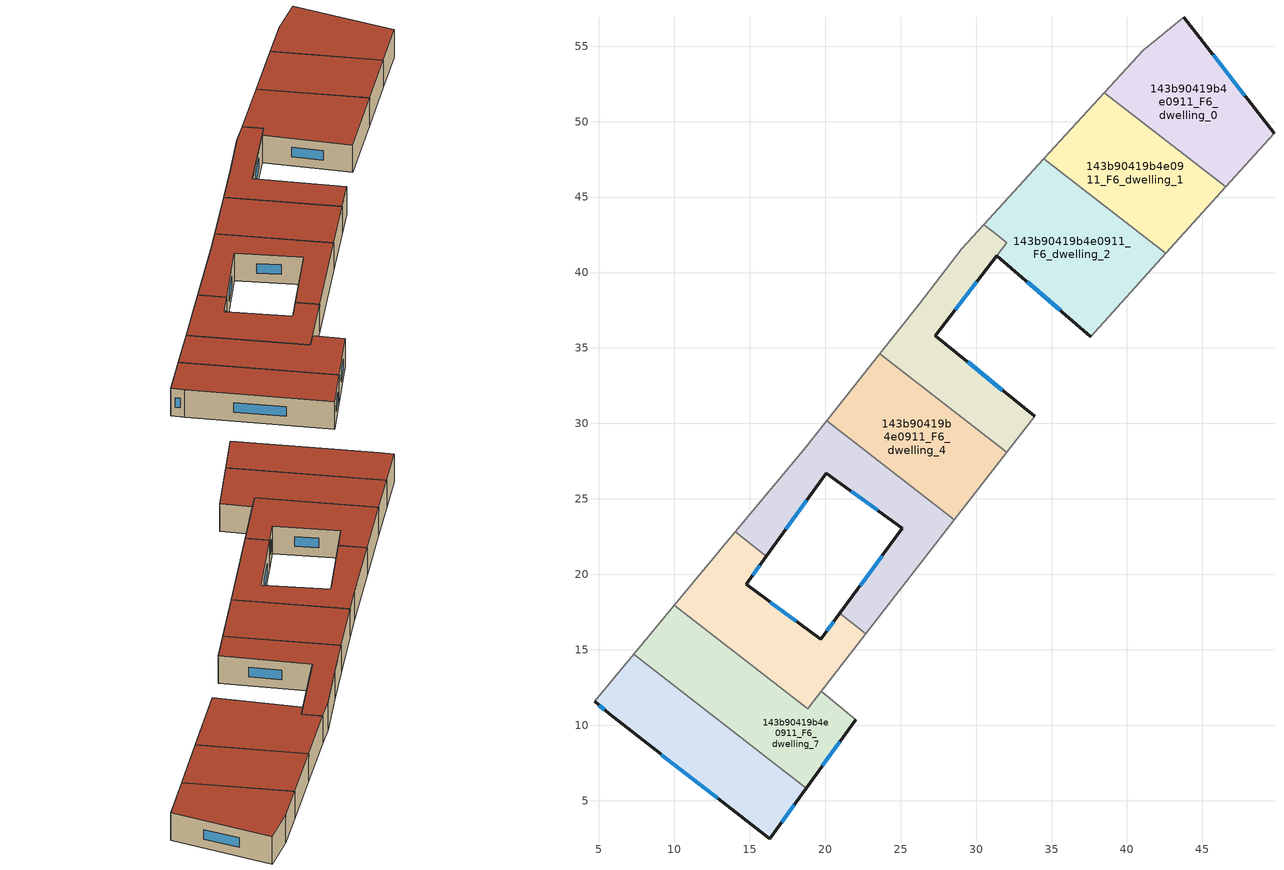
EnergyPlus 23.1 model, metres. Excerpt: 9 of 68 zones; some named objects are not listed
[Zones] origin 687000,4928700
143b90419b4e0911_F6_dwelling_0
 floor to 143b90419b4e0911_F5_dwelling_0 (EU_floor_Construction): 43.77,56.92 49.74,49.22 46.55,45.67 38.51,51.92 41.08,54.73 z18
 wall outside (EU_wall_Construction): 49.74,49.22 43.77,56.92 z18:21
 wall adiabatic (EU_wall_Construction): 46.55,45.67 49.74,49.22 / 43.77,56.92 41.08,54.73 38.51,51.92 z18:21
 wall to 143b90419b4e0911_F6_dwelling_1 (EU_wall_Construction): 38.51,51.92 46.55,45.67 z18:21
 window (EU_Window_Construction): 47.8,51.73 45.71,54.42 z18.98:20.02
 roof outside (EU_roof_Construction): 46.55,45.67 49.74,49.22 43.77,56.92 41.08,54.73 38.51,51.92 z21
143b90419b4e0911_F6_dwelling_1
 floor to 143b90419b4e0911_F5_dwelling_1 (EU_floor_Construction): 46.55,45.67 42.57,41.26 34.5,47.54 38.51,51.92 z18
 wall to 143b90419b4e0911_F6_dwelling_2 (EU_wall_Construction): 34.5,47.54 42.57,41.26 z18:21
 wall adiabatic (EU_wall_Construction): 38.51,51.92 34.5,47.54 / 42.57,41.26 46.55,45.67 z18:21
 roof outside (EU_roof_Construction): 42.57,41.26 46.55,45.67 38.51,51.92 34.5,47.54 z21
143b90419b4e0911_F6_dwelling_2
 floor to 143b90419b4e0911_F5_dwelling_2 (EU_floor_Construction): 42.57,41.26 37.6,35.75 31.38,41.12 27.28,35.81 32.03,41.98 31.16,42.67 30.51,43.18 34.5,47.54 z18
 wall outside (EU_wall_Construction): 27.29,35.8 31.38,41.12 37.6,35.75 z18:21
 wall adiabatic (EU_wall_Construction): 34.5,47.54 30.51,43.18 31.16,42.67 / 37.6,35.75 42.57,41.26 z18:21
 wall to 143b90419b4e0911_F6_dwelling_3 (EU_wall_Construction): 31.16,42.67 32.03,41.98 27.28,35.81 z18:21
 window (EU_Window_Construction): 33.4,39.38 35.58,37.49 / 28.62,37.53 30.05,39.39 z18.98:20.02
 roof outside (EU_roof_Construction): 37.6,35.75 42.57,41.26 34.5,47.54 30.51,43.18 31.16,42.67 32.03,41.98 27.28,35.81 31.38,41.12 z21
143b90419b4e0911_F6_dwelling_3
 floor to 143b90419b4e0911_F5_dwelling_3 (EU_floor_Construction): 32.03,41.98 27.29,35.8 33.89,30.47 32.02,28.07 23.62,34.6 26.21,37.88 29.05,41.58 30.51,43.18 31.16,42.67 z18
 wall outside (EU_wall_Construction): 33.89,30.47 27.29,35.8 z18:21
 wall adiabatic (EU_wall_Construction): 32.02,28.07 33.89,30.47 / 31.16,42.67 30.51,43.18 29.05,41.58 26.21,37.88 23.62,34.6 z18:21
 wall to 143b90419b4e0911_F6_dwelling_4 (EU_wall_Construction): 23.62,34.6 32.02,28.07 z18:21
 window (EU_Window_Construction): 31.74,32.21 29.43,34.07 z18.98:20.02
 roof outside (EU_roof_Construction): 32.02,28.07 33.89,30.47 27.29,35.8 32.03,41.98 31.16,42.67 30.51,43.18 29.05,41.58 26.21,37.88 23.62,34.6 z21
143b90419b4e0911_F6_dwelling_4
 floor to 143b90419b4e0911_F5_dwelling_4 (EU_floor_Construction): 32.02,28.07 28.55,23.6 20.1,30.17 23.62,34.6 z18
 wall to 143b90419b4e0911_F6_dwelling_5 (EU_wall_Construction): 20.1,30.17 28.55,23.6 z18:21
 wall adiabatic (EU_wall_Construction): 23.62,34.6 20.1,30.17 / 28.55,23.6 32.02,28.07 z18:21
 roof outside (EU_roof_Construction): 28.55,23.6 32.02,28.07 23.62,34.6 20.1,30.17 z21
143b90419b4e0911_F6_dwelling_5
 floor to 143b90419b4e0911_F5_dwelling_5 (EU_floor_Construction): 28.55,23.6 22.7,16.07 20.97,17.42 25.11,23.05 20.07,26.7 16.1,21.21 14.04,22.81 18.59,28.27 20.1,30.17 z18
 wall outside (EU_wall_Construction): 16.1,21.21 20.07,26.7 25.11,23.05 20.97,17.42 z18:21
 wall adiabatic (EU_wall_Construction): 22.7,16.07 28.55,23.6 / 20.1,30.17 18.59,28.27 14.04,22.81 z18:21
 wall to 143b90419b4e0911_F6_dwelling_6 (EU_wall_Construction): 20.97,17.42 22.7,16.07 / 14.04,22.81 16.1,21.21 z18:21
 window (EU_Window_Construction): 23.77,21.22 22.32,19.25 / 21.71,25.51 23.48,24.24 / 17.39,22.99 18.78,24.91 z18.98:20.02
 roof outside (EU_roof_Construction): 22.7,16.07 28.55,23.6 20.1,30.17 18.59,28.27 14.04,22.81 16.1,21.21 20.07,26.7 25.11,23.05 20.97,17.42 z21
143b90419b4e0911_F6_dwelling_6
 floor to 143b90419b4e0911_F5_dwelling_6 (EU_floor_Construction): 20.97,17.42 22.7,16.07 18.84,11.09 10.01,17.96 14.04,22.81 16.1,21.21 14.76,19.35 19.7,15.7 z18
 wall outside (EU_wall_Construction): 20.97,17.42 19.7,15.7 14.76,19.35 16.1,21.21 z18:21
 wall adiabatic (EU_wall_Construction): 14.04,22.81 10.01,17.96 / 19.73,12.24 22.7,16.07 z18:21
 wall to 143b90419b4e0911_F6_dwelling_7 (EU_wall_Construction): 10.01,17.96 18.84,11.09 19.72,12.24 z18:21
 window (EU_Window_Construction): 15.19,19.95 15.66,20.6 / 18.1,16.88 16.36,18.16 / 20.56,16.86 20.12,16.26 z18.98:20.02
 roof outside (EU_roof_Construction): 18.84,11.09 22.7,16.07 20.97,17.42 19.7,15.7 14.76,19.35 16.1,21.21 14.04,22.81 10.01,17.96 z21
143b90419b4e0911_F6_dwelling_7
 floor to 143b90419b4e0911_F5_dwelling_7 (EU_floor_Construction): 19.72,12.24 22.03,10.37 18.75,5.82 7.31,14.71 10.01,17.96 18.84,11.09 z18
 wall outside (EU_wall_Construction): 18.75,5.82 22.03,10.37 z18:21
 wall to 143b90419b4e0911_F6_dwelling_8 (EU_wall_Construction): 7.31,14.71 18.75,5.82 z18:21
 wall adiabatic (EU_wall_Construction): 10.01,17.96 7.31,14.71 / 22.03,10.37 19.72,12.24 z18:21
 window (EU_Window_Construction): 19.82,7.3 20.96,8.89 z18.98:20.02
 roof outside (EU_roof_Construction): 18.75,5.82 22.03,10.37 19.72,12.24 18.84,11.09 10.01,17.96 7.31,14.71 z21
143b90419b4e0911_F6_dwelling_8
 floor to 143b90419b4e0911_F5_dwelling_8 (EU_floor_Construction): 18.75,5.82 16.33,2.47 5.69,10.75 4.71,11.59 7.31,14.71 z18
 wall outside (EU_wall_Construction): 4.71,11.59 5.69,10.75 16.33,2.47 18.75,5.82 z18:21
 wall adiabatic (EU_wall_Construction): 7.31,14.71 4.71,11.59 z18:21
 window (EU_Window_Construction): 17.12,3.56 17.97,4.73 / 9.15,8.05 12.87,5.16 / 5.03,11.32 5.37,11.02 z18.98:20.02
 roof outside (EU_roof_Construction): 16.33,2.47 18.75,5.82 7.31,14.71 4.71,11.59 5.69,10.75 z21
[Building]
EU S2 Campaign: North Axis=0; Terrain=City; Solar Distribution=FullExterior
[Site:Location]
Bologna: Latitude=44.5; Longitude=11.25; Time Zone=1; Elevation=37
[SizingPeriod:WeatherFileDays]
AnnualSizingPeriod: Begin Month=1; Begin Day of Month=1; End Month=12; End Day of Month=31; Day of Week for Start Day=Monday; Use Weather File Daylight Saving Period=No; Use Weather File Rain and Snow Indicators=No
[MATERIAL]
EU_InternalMass_Material: Roughness=MediumRough; Thickness=0.1; Conductivity=1; Density=1800; Specific Heat=900; Thermal Absorptance=0.9; Solar Absorptance=0.7; Visible Absorptance=0.7
[MATERIAL:NOMASS] Roughness=MediumRough; Thermal Absorptance=0.9; Solar Absorptance=0.7; Visible Absorptance=0.7
Name | Thermal Resistance
EU_wall_NoMass | 0.905828
EU_roof_NoMass | 0.37593
EU_floor_NoMass | 0.67114
[WINDOWMATERIAL:SIMPLEGLAZINGSYSTEM]
EU_Window_SimpleGlazing: UFactor=4.52486; Solar Heat Gain Coefficient=0.85; Visible Transmittance=0.85
[CONSTRUCTION]
EU_wall_Construction: EU_wall_NoMass
EU_roof_Construction: EU_roof_NoMass
EU_floor_Construction: EU_floor_NoMass
EU_Window_Construction: EU_Window_SimpleGlazing
EU_InternalMass_Construction: EU_InternalMass_Material
[ZONE] Type=1; Multiplier=1; Ceiling Height=autocalculate; Floor Area=autocalculate; Part of Total Floor Area=Yes
Name | Volume
143b90419b4e0911_F6_dwelling_0 | 181.291
143b90419b4e0911_F6_dwelling_1 | 181.27
143b90419b4e0911_F6_dwelling_2 | 213.773
143b90419b4e0911_F6_dwelling_3 | 148.946
143b90419b4e0911_F6_dwelling_4 | 181.273
143b90419b4e0911_F6_dwelling_5 | 181.29
143b90419b4e0911_F6_dwelling_6 | 168.596
143b90419b4e0911_F6_dwelling_7 | 193.991
143b90419b4e0911_F6_dwelling_8 | 181.277
[INTERNALMASS] Construction=EU_InternalMass_Construction
Name | Zone or ZoneList | Surface Area
143b90419b4e0911_F6_dwelling_0_EU_InternalMass | 143b90419b4e0911_F6_dwelling_0 | 60.4302
143b90419b4e0911_F6_dwelling_1_EU_InternalMass | 143b90419b4e0911_F6_dwelling_1 | 60.4235
143b90419b4e0911_F6_dwelling_2_EU_InternalMass | 143b90419b4e0911_F6_dwelling_2 | 71.2435
143b90419b4e0911_F6_dwelling_3_EU_InternalMass | 143b90419b4e0911_F6_dwelling_3 | 49.6114
143b90419b4e0911_F6_dwelling_4_EU_InternalMass | 143b90419b4e0911_F6_dwelling_4 | 60.4243
143b90419b4e0911_F6_dwelling_5_EU_InternalMass | 143b90419b4e0911_F6_dwelling_5 | 60.4301
143b90419b4e0911_F6_dwelling_6_EU_InternalMass | 143b90419b4e0911_F6_dwelling_6 | 56.2007
143b90419b4e0911_F6_dwelling_7_EU_InternalMass | 143b90419b4e0911_F6_dwelling_7 | 64.665
143b90419b4e0911_F6_dwelling_8_EU_InternalMass | 143b90419b4e0911_F6_dwelling_8 | 60.426
[OTHEREQUIPMENT] Fuel Type=Electricity; Design Level Calculation Method=Watts/Area; Power per Zone Floor Area=1; Fraction Latent=0; Fraction Radiant=0; Fraction Lost=0; Carbon Dioxide Generation Rate=0; EndUse Subcategory=EU_Step8_InternalGains
Name | Zone or ZoneList or Space or SpaceList | Schedule
EU_Step8_InternalGain_143b90419b4e0911_F6_dwelling_0_f000 | 143b90419b4e0911_F6_dwelling_0 | EU_Step8_GainSchedule_143b90419b4e0911_F6_dwelling_0_f000
EU_Step8_InternalGain_143b90419b4e0911_F6_dwelling_1_f000 | 143b90419b4e0911_F6_dwelling_1 | EU_Step8_GainSchedule_143b90419b4e0911_F6_dwelling_1_f000
EU_Step8_InternalGain_143b90419b4e0911_F6_dwelling_2_f000 | 143b90419b4e0911_F6_dwelling_2 | EU_Step8_GainSchedule_143b90419b4e0911_F6_dwelling_2_f000
EU_Step8_InternalGain_143b90419b4e0911_F6_dwelling_3_f000 | 143b90419b4e0911_F6_dwelling_3 | EU_Step8_GainSchedule_143b90419b4e0911_F6_dwelling_3_f000
EU_Step8_InternalGain_143b90419b4e0911_F6_dwelling_4_f000 | 143b90419b4e0911_F6_dwelling_4 | EU_Step8_GainSchedule_143b90419b4e0911_F6_dwelling_4_f000
EU_Step8_InternalGain_143b90419b4e0911_F6_dwelling_5_f000 | 143b90419b4e0911_F6_dwelling_5 | EU_Step8_GainSchedule_143b90419b4e0911_F6_dwelling_5_f000
EU_Step8_InternalGain_143b90419b4e0911_F6_dwelling_6_f000 | 143b90419b4e0911_F6_dwelling_6 | EU_Step8_GainSchedule_143b90419b4e0911_F6_dwelling_6_f000
EU_Step8_InternalGain_143b90419b4e0911_F6_dwelling_7_f000 | 143b90419b4e0911_F6_dwelling_7 | EU_Step8_GainSchedule_143b90419b4e0911_F6_dwelling_7_f000
EU_Step8_InternalGain_143b90419b4e0911_F6_dwelling_8_f000 | 143b90419b4e0911_F6_dwelling_8 | EU_Step8_GainSchedule_143b90419b4e0911_F6_dwelling_8_f000
[ZONEVENTILATION:DESIGNFLOWRATE] Schedule=EU_AlwaysOn; Design Flow Rate Calculation Method=AirChanges/Hour; Air Changes per Hour=0.73129; Ventilation Type=Natural; Fan Pressure Rise=0; Fan Total Efficiency=1; Constant Term Coefficient=1; Temperature Term Coefficient=0; Velocity Term Coefficient=0; Velocity Squared Term Coefficient=0; Minimum Indoor Temperature=-100; Maximum Indoor Temperature=100; Delta Temperature=-100; Minimum Outdoor Temperature=-100; Maximum Outdoor Temperature=100; Maximum Wind Speed=40
Name | Zone or ZoneList or Space or SpaceList
EU_ConstantAir_143b90419b4e0911_F6_dwelling_0 | 143b90419b4e0911_F6_dwelling_0
EU_ConstantAir_143b90419b4e0911_F6_dwelling_1 | 143b90419b4e0911_F6_dwelling_1
EU_ConstantAir_143b90419b4e0911_F6_dwelling_2 | 143b90419b4e0911_F6_dwelling_2
EU_ConstantAir_143b90419b4e0911_F6_dwelling_3 | 143b90419b4e0911_F6_dwelling_3
EU_ConstantAir_143b90419b4e0911_F6_dwelling_4 | 143b90419b4e0911_F6_dwelling_4
EU_ConstantAir_143b90419b4e0911_F6_dwelling_5 | 143b90419b4e0911_F6_dwelling_5
EU_ConstantAir_143b90419b4e0911_F6_dwelling_6 | 143b90419b4e0911_F6_dwelling_6
EU_ConstantAir_143b90419b4e0911_F6_dwelling_7 | 143b90419b4e0911_F6_dwelling_7
EU_ConstantAir_143b90419b4e0911_F6_dwelling_8 | 143b90419b4e0911_F6_dwelling_8
[HVACTEMPLATE:ZONE:IDEALLOADSAIRSYSTEM] System Availability Schedule=EU_AlwaysOn; Maximum Heating Supply Air Temperature=50; Minimum Cooling Supply Air Temperature=13; Maximum Heating Supply Air Humidity Ratio=0.0156; Minimum Cooling Supply Air Humidity Ratio=0.0077; Heating Limit=NoLimit; Cooling Limit=NoLimit; Heating Availability Schedule=EU_AlwaysOn; Cooling Availability Schedule=EU_CoolingOff; Dehumidification Control Type=ConstantSensibleHeatRatio; Cooling Sensible Heat Ratio=0.7; Dehumidification Setpoint=60; Humidification Control Type=None; Humidification Setpoint=30; Outdoor Air Method=None; Outdoor Air Flow Rate per Person=0.00944; Outdoor Air Flow Rate per Zone Floor Area=0; Outdoor Air Flow Rate per Zone=0; Demand Controlled Ventilation Type=None; Outdoor Air Economizer Type=NoEconomizer; Heat Recovery Type=None; Sensible Heat Recovery Effectiveness=0.7; Latent Heat Recovery Effectiveness=0.65
Name | Template Thermostat
143b90419b4e0911_F6_dwelling_0 | EU_HeatOnly_143b90419b4e0911_F6_dwelling_0
143b90419b4e0911_F6_dwelling_1 | EU_HeatOnly_143b90419b4e0911_F6_dwelling_1
143b90419b4e0911_F6_dwelling_2 | EU_HeatOnly_143b90419b4e0911_F6_dwelling_2
143b90419b4e0911_F6_dwelling_3 | EU_HeatOnly_143b90419b4e0911_F6_dwelling_3
143b90419b4e0911_F6_dwelling_4 | EU_HeatOnly_143b90419b4e0911_F6_dwelling_4
143b90419b4e0911_F6_dwelling_5 | EU_HeatOnly_143b90419b4e0911_F6_dwelling_5
143b90419b4e0911_F6_dwelling_6 | EU_HeatOnly_143b90419b4e0911_F6_dwelling_6
143b90419b4e0911_F6_dwelling_7 | EU_HeatOnly_143b90419b4e0911_F6_dwelling_7
143b90419b4e0911_F6_dwelling_8 | EU_HeatOnly_143b90419b4e0911_F6_dwelling_8
[SIZING:ZONE] Zone Cooling Design Supply Air Temperature Input Method=SupplyAirTemperature; Zone Cooling Design Supply Air Temperature=13; Zone Heating Design Supply Air Temperature Input Method=SupplyAirTemperature; Zone Heating Design Supply Air Temperature=50; Zone Cooling Design Supply Air Humidity Ratio=0.008; Zone Heating Design Supply Air Humidity Ratio=0.008; Cooling Design Air Flow Method=DesignDay; Cooling Design Air Flow Rate=0; Cooling Minimum Air Flow per Zone Floor Area=0.000762; Cooling Minimum Air Flow=0; Cooling Minimum Air Flow Fraction=0.2; Heating Design Air Flow Method=DesignDay; Heating Design Air Flow Rate=0; Heating Maximum Air Flow per Zone Floor Area=0.002032; Heating Maximum Air Flow=0.141576; Heating Maximum Air Flow Fraction=0.3; Account for Dedicated Outdoor Air System=No; Dedicated Outdoor Air System Control Strategy=NeutralSupplyAir; Dedicated Outdoor Air Low Setpoint Temperature for Design=autosize; Dedicated Outdoor Air High Setpoint Temperature for Design=autosize; Zone Load Sizing Method=Sensible Load Only No Latent Load; Zone Latent Cooling Design Supply Air Humidity Ratio Input Method=HumidityRatioDifference; Zone Cooling Design Supply Air Humidity Ratio Difference=0.005; Zone Latent Heating Design Supply Air Humidity Ratio Input Method=HumidityRatioDifference; Zone Humidification Design Supply Air Humidity Ratio Difference=0.005
143b90419b4e0911_F6_dwelling_0; 143b90419b4e0911_F6_dwelling_1; 143b90419b4e0911_F6_dwelling_2; 143b90419b4e0911_F6_dwelling_3; 143b90419b4e0911_F6_dwelling_4; 143b90419b4e0911_F6_dwelling_5; 143b90419b4e0911_F6_dwelling_6; 143b90419b4e0911_F6_dwelling_7; 143b90419b4e0911_F6_dwelling_8
[SCHEDULE:CONSTANT]
Name | Hourly Value
EU_AlwaysOn | 1
EU_CoolingOff | 0
[SCHEDULE:FILE] Column Number=1; Rows to Skip at Top=0; Number of Hours of Data=8760; Column Separator=Comma; Interpolate to Timestep=No; Minutes per Item=60; Adjust Schedule for Daylight Savings=Yes
Name | File
EU_Step8_GainSchedule_143b90419b4e0911_F6_dwelling_0_f000 | ../../schedules/143b90419b4e0911/143b90419b4e0911_F6_dwelling_0_f000_gain.csv
EU_Step8_GainSchedule_143b90419b4e0911_F6_dwelling_1_f000 | ../../schedules/143b90419b4e0911/143b90419b4e0911_F6_dwelling_1_f000_gain.csv
EU_Step8_GainSchedule_143b90419b4e0911_F6_dwelling_2_f000 | ../../schedules/143b90419b4e0911/143b90419b4e0911_F6_dwelling_2_f000_gain.csv
EU_Step8_GainSchedule_143b90419b4e0911_F6_dwelling_3_f000 | ../../schedules/143b90419b4e0911/143b90419b4e0911_F6_dwelling_3_f000_gain.csv
EU_Step8_GainSchedule_143b90419b4e0911_F6_dwelling_4_f000 | ../../schedules/143b90419b4e0911/143b90419b4e0911_F6_dwelling_4_f000_gain.csv
EU_Step8_GainSchedule_143b90419b4e0911_F6_dwelling_5_f000 | ../../schedules/143b90419b4e0911/143b90419b4e0911_F6_dwelling_5_f000_gain.csv
EU_Step8_GainSchedule_143b90419b4e0911_F6_dwelling_6_f000 | ../../schedules/143b90419b4e0911/143b90419b4e0911_F6_dwelling_6_f000_gain.csv
EU_Step8_GainSchedule_143b90419b4e0911_F6_dwelling_7_f000 | ../../schedules/143b90419b4e0911/143b90419b4e0911_F6_dwelling_7_f000_gain.csv
EU_Step8_GainSchedule_143b90419b4e0911_F6_dwelling_8_f000 | ../../schedules/143b90419b4e0911/143b90419b4e0911_F6_dwelling_8_f000_gain.csv
